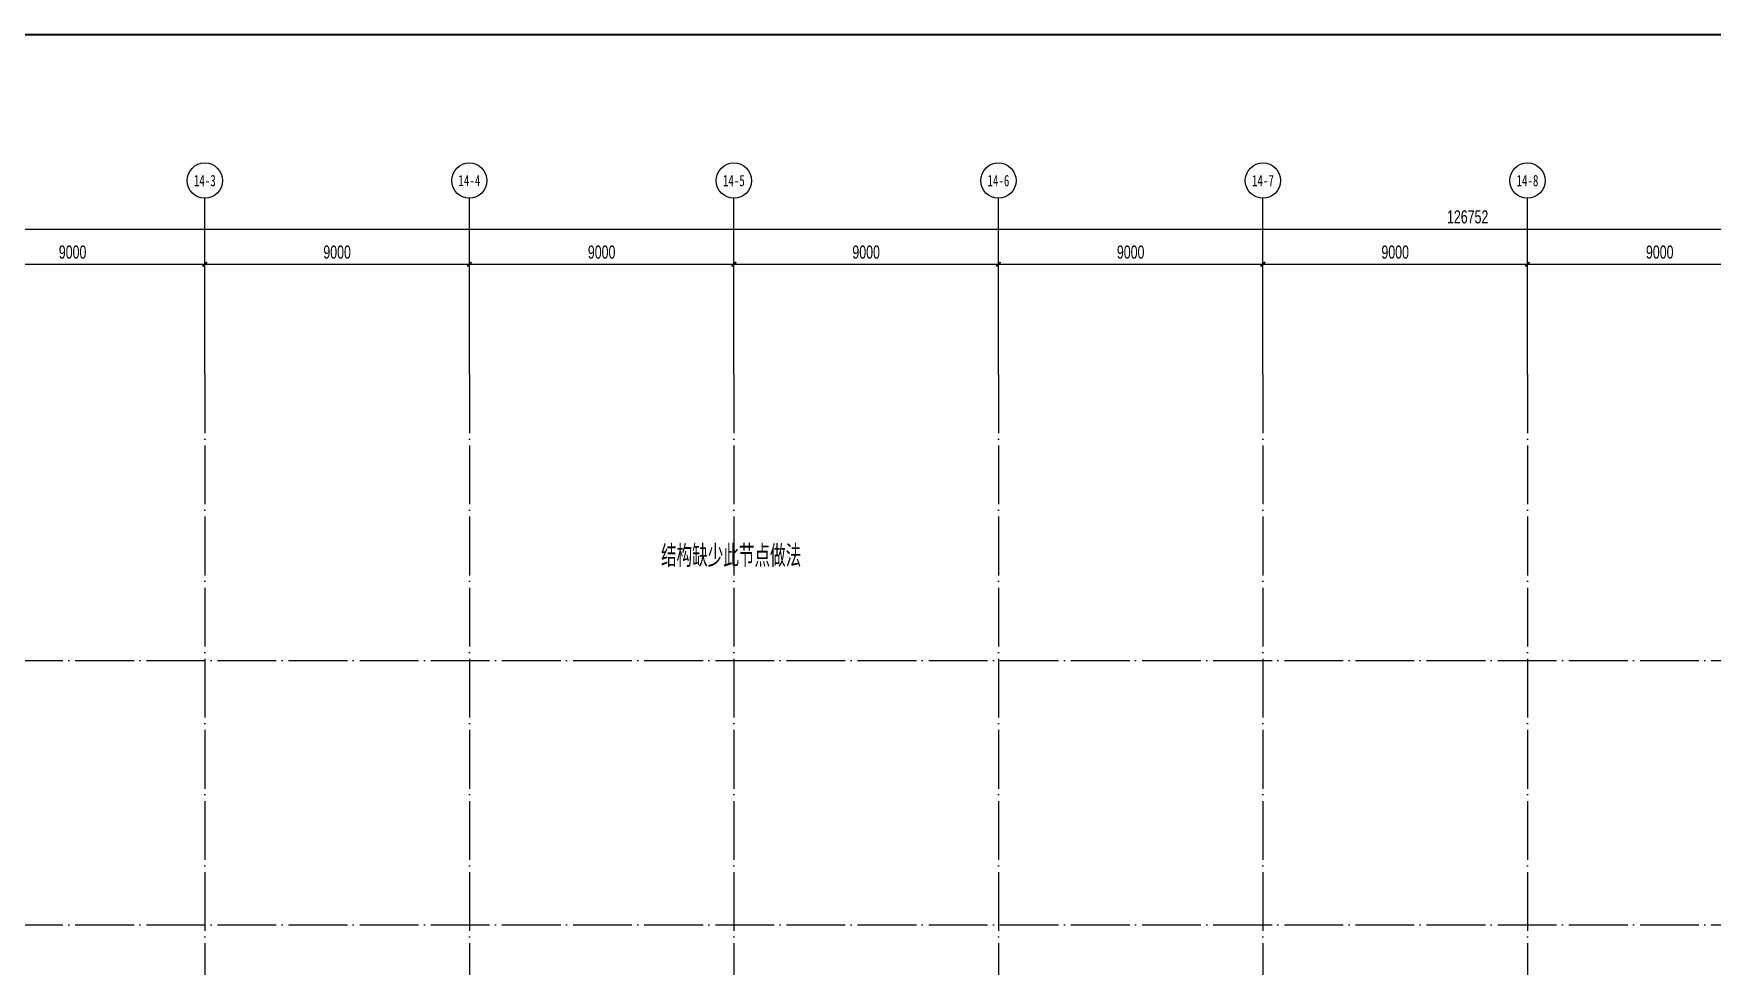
# Model space of a CAD drawing. Extents: x -409435 to 356702, y -107829 to 330904.
# Drawn here: x 8573 to 65694, y 208584 to 240338 of the extents above; entities that cross this region are included whole.
import ezdxf
from ezdxf.enums import TextEntityAlignment as Align
from ezdxf.xclip import XClip

# ---------------------------------------------------------------- set-up
doc = ezdxf.new("R2010")
doc.units = 0
doc.header["$LTSCALE"] = 1000
doc.header["$MEASUREMENT"] = 0
doc.header["$XCLIPFRAME"] = 0
doc.linetypes.add('104-14# 核心筒$0$DOTE', pattern=[2.42, 2, -0.2, 0.02, -0.2])
for name, color, linetype in [('104-14# 核心筒$0$01-标注_轴线坐标', 132, 'Continuous'), ('104-14# 核心筒$0$A_AXIS-轴线', 36, '104-14# 核心筒$0$DOTE'), ('104-14# 核心筒$0$AXIS_TEXT', 7, 'Continuous'), ('AXIS_TEXT', 7, 'Continuous'), ('X-104 14#平面$0$02-TEXT_标注', 130, 'Continuous')]:
    doc.layers.add(name, color=color, linetype=linetype)
doc.styles.add('104-14# 核心筒$0$_TCH_AXIS', font='STXIHEI_0.TTF', dxfattribs={"width": 0.8})
doc.styles.add('104-14# 核心筒$0$_TCH_DIM_T3', font='ros.shx', dxfattribs={"width": 0.705882, "bigfont": 'jd.shx'})
doc.styles.add('COMPLEX', font='COMPLEX')
doc.styles.add('X-104 14#平面$0$_TCH_LABEL', font='ros1.shx', dxfattribs={"width": 0.75, "bigfont": 'jd.shx'})
doc.dimstyles.new('104-14# 核心筒$0$_TCH_ARCH&&150', dxfattribs={"dimtxt": 446.25, "dimasz": 150, "dimexe": 375, "dimexo": 450, "dimgap": 189.375, "dimtad": 1, "dimdec": 0, "dimzin": 0, "dimdsep": 46, "dimtxsty": '104-14# 核心筒$0$_TCH_DIM_T3', "dimblk": '104-14# 核心筒$0$_ArchTick', "dimcen": 0.09, "dimclrt": 7, "dimazin": 2, "dimtfac": 1, "dimtdec": 0, "dimtix": 1, "dimtmove": 2, "dimatfit": 3, "dimfxl": 0, "dimtolj": 1, "dimtzin": 0, "dimarcsym": 0})

# ---------------------------------------------------------------- blocks, each defined once
blk = doc.blocks.new('图框-A1+1-4')
at = {"const_width": 0.5}
blk.add_lwpolyline([(976, 584), (25, 584), (25, 10), (976, 10)], close=True, dxfattribs=at)
blk = doc.blocks.new('_AXISO')
blk.add_circle((0, 0), 0.5)
at = {"layer": 'AXIS_TEXT', "style": 'COMPLEX', "width": 1.041667}
blk.add_attdef('A', text='', height=0.56, dxfattribs=at).set_placement((-0.25, -0.28), (0.25, -0.28), align=Align.FIT)
blk = doc.blocks.new('104-14# 核心筒$0$_ArchTick')
at = {"color": 0, "linetype": 'ByBlock', "const_width": 0.4}
blk.add_lwpolyline([(-0.5, -0.5), (0.5, 0.5)], dxfattribs=at)
blk = doc.blocks.new('*D2783')
at = {"layer": '104-14# 核心筒$0$01-标注_轴线坐标', "color": 0, "lineweight": -2, "transparency": 16777216}
for p, q in [((5400, 229184), (5400, 232859)), ((5400, 232484), (14400, 232484)), ((14400, 229184), (14400, 232859))]:
    blk.add_line(p, q, dxfattribs=at)
at = {"layer": 'Defpoints', "color": 0, "transparency": 16777216}
for p in [(14400, 232484), (5400, 228734), (14400, 228734)]:
    blk.add_point(p, dxfattribs=at)
at = {"layer": '104-14# 核心筒$0$01-标注_轴线坐标', "color": 0, "lineweight": -2, "transparency": 16777216, "xscale": 150, "yscale": 150, "zscale": 150, "rotation": 180}
blk.add_blockref('104-14# 核心筒$0$_ArchTick', (5400, 232484), dxfattribs=at)
at = {"layer": '104-14# 核心筒$0$01-标注_轴线坐标', "color": 0, "lineweight": -2, "transparency": 16777216, "xscale": 150, "yscale": 150, "zscale": 150}
blk.add_blockref('104-14# 核心筒$0$_ArchTick', (14400, 232484), dxfattribs=at)
at = {"layer": '104-14# 核心筒$0$01-标注_轴线坐标', "color": 7, "transparency": 16777216, "insert": (9900, 232896), "char_height": 446.2, "attachment_point": 5, "style": '104-14# 核心筒$0$_TCH_DIM_T3'}
blk.add_mtext('\\A1;9000', dxfattribs=at)
blk = doc.blocks.new('*D2784')
at = {"layer": '104-14# 核心筒$0$01-标注_轴线坐标', "color": 0, "lineweight": -2, "transparency": 16777216}
for p, q in [((14400, 229184), (14400, 232859)), ((14400, 232484), (23400, 232484)), ((23400, 229184), (23400, 232859))]:
    blk.add_line(p, q, dxfattribs=at)
at = {"layer": 'Defpoints', "color": 0, "transparency": 16777216}
for p in [(23400, 232484), (14400, 228734), (23400, 228734)]:
    blk.add_point(p, dxfattribs=at)
at = {"layer": '104-14# 核心筒$0$01-标注_轴线坐标', "color": 0, "lineweight": -2, "transparency": 16777216, "xscale": 150, "yscale": 150, "zscale": 150, "rotation": 180}
blk.add_blockref('104-14# 核心筒$0$_ArchTick', (14400, 232484), dxfattribs=at)
at = {"layer": '104-14# 核心筒$0$01-标注_轴线坐标', "color": 0, "lineweight": -2, "transparency": 16777216, "xscale": 150, "yscale": 150, "zscale": 150}
blk.add_blockref('104-14# 核心筒$0$_ArchTick', (23400, 232484), dxfattribs=at)
at = {"layer": '104-14# 核心筒$0$01-标注_轴线坐标', "color": 7, "transparency": 16777216, "insert": (18900, 232896), "char_height": 446.2, "attachment_point": 5, "style": '104-14# 核心筒$0$_TCH_DIM_T3'}
blk.add_mtext('\\A1;9000', dxfattribs=at)
blk = doc.blocks.new('*D2785')
at = {"layer": '104-14# 核心筒$0$01-标注_轴线坐标', "color": 0, "lineweight": -2, "transparency": 16777216}
for p, q in [((23400, 229184), (23400, 232859)), ((23400, 232484), (32400, 232484)), ((32400, 229184), (32400, 232859))]:
    blk.add_line(p, q, dxfattribs=at)
at = {"layer": 'Defpoints', "color": 0, "transparency": 16777216}
for p in [(32400, 232484), (23400, 228734), (32400, 228734)]:
    blk.add_point(p, dxfattribs=at)
at = {"layer": '104-14# 核心筒$0$01-标注_轴线坐标', "color": 0, "lineweight": -2, "transparency": 16777216, "xscale": 150, "yscale": 150, "zscale": 150, "rotation": 180}
blk.add_blockref('104-14# 核心筒$0$_ArchTick', (23400, 232484), dxfattribs=at)
at = {"layer": '104-14# 核心筒$0$01-标注_轴线坐标', "color": 0, "lineweight": -2, "transparency": 16777216, "xscale": 150, "yscale": 150, "zscale": 150}
blk.add_blockref('104-14# 核心筒$0$_ArchTick', (32400, 232484), dxfattribs=at)
at = {"layer": '104-14# 核心筒$0$01-标注_轴线坐标', "color": 7, "transparency": 16777216, "insert": (27900, 232896), "char_height": 446.2, "attachment_point": 5, "style": '104-14# 核心筒$0$_TCH_DIM_T3'}
blk.add_mtext('\\A1;9000', dxfattribs=at)
blk = doc.blocks.new('*D2786')
at = {"layer": '104-14# 核心筒$0$01-标注_轴线坐标', "color": 0, "lineweight": -2, "transparency": 16777216}
for p, q in [((32400, 229184), (32400, 232859)), ((32400, 232484), (41400, 232484)), ((41400, 229184), (41400, 232859))]:
    blk.add_line(p, q, dxfattribs=at)
at = {"layer": 'Defpoints', "color": 0, "transparency": 16777216}
for p in [(41400, 232484), (32400, 228734), (41400, 228734)]:
    blk.add_point(p, dxfattribs=at)
at = {"layer": '104-14# 核心筒$0$01-标注_轴线坐标', "color": 0, "lineweight": -2, "transparency": 16777216, "xscale": 150, "yscale": 150, "zscale": 150, "rotation": 180}
blk.add_blockref('104-14# 核心筒$0$_ArchTick', (32400, 232484), dxfattribs=at)
at = {"layer": '104-14# 核心筒$0$01-标注_轴线坐标', "color": 0, "lineweight": -2, "transparency": 16777216, "xscale": 150, "yscale": 150, "zscale": 150}
blk.add_blockref('104-14# 核心筒$0$_ArchTick', (41400, 232484), dxfattribs=at)
at = {"layer": '104-14# 核心筒$0$01-标注_轴线坐标', "color": 7, "transparency": 16777216, "insert": (36900, 232896), "char_height": 446.2, "attachment_point": 5, "style": '104-14# 核心筒$0$_TCH_DIM_T3'}
blk.add_mtext('\\A1;9000', dxfattribs=at)
blk = doc.blocks.new('*D2787')
at = {"layer": '104-14# 核心筒$0$01-标注_轴线坐标', "color": 0, "lineweight": -2, "transparency": 16777216}
for p, q in [((41400, 229184), (41400, 232859)), ((41400, 232484), (50400, 232484)), ((50400, 229184), (50400, 232859))]:
    blk.add_line(p, q, dxfattribs=at)
at = {"layer": 'Defpoints', "color": 0, "transparency": 16777216}
for p in [(50400, 232484), (41400, 228734), (50400, 228734)]:
    blk.add_point(p, dxfattribs=at)
at = {"layer": '104-14# 核心筒$0$01-标注_轴线坐标', "color": 0, "lineweight": -2, "transparency": 16777216, "xscale": 150, "yscale": 150, "zscale": 150, "rotation": 180}
blk.add_blockref('104-14# 核心筒$0$_ArchTick', (41400, 232484), dxfattribs=at)
at = {"layer": '104-14# 核心筒$0$01-标注_轴线坐标', "color": 0, "lineweight": -2, "transparency": 16777216, "xscale": 150, "yscale": 150, "zscale": 150}
blk.add_blockref('104-14# 核心筒$0$_ArchTick', (50400, 232484), dxfattribs=at)
at = {"layer": '104-14# 核心筒$0$01-标注_轴线坐标', "color": 7, "transparency": 16777216, "insert": (45900, 232896), "char_height": 446.2, "attachment_point": 5, "style": '104-14# 核心筒$0$_TCH_DIM_T3'}
blk.add_mtext('\\A1;9000', dxfattribs=at)
blk = doc.blocks.new('*D2788')
at = {"layer": '104-14# 核心筒$0$01-标注_轴线坐标', "color": 0, "lineweight": -2, "transparency": 16777216}
for p, q in [((50400, 229184), (50400, 232859)), ((50400, 232484), (59400, 232484)), ((59400, 229184), (59400, 232859))]:
    blk.add_line(p, q, dxfattribs=at)
at = {"layer": 'Defpoints', "color": 0, "transparency": 16777216}
for p in [(59400, 232484), (50400, 228734), (59400, 228734)]:
    blk.add_point(p, dxfattribs=at)
at = {"layer": '104-14# 核心筒$0$01-标注_轴线坐标', "color": 0, "lineweight": -2, "transparency": 16777216, "xscale": 150, "yscale": 150, "zscale": 150, "rotation": 180}
blk.add_blockref('104-14# 核心筒$0$_ArchTick', (50400, 232484), dxfattribs=at)
at = {"layer": '104-14# 核心筒$0$01-标注_轴线坐标', "color": 0, "lineweight": -2, "transparency": 16777216, "xscale": 150, "yscale": 150, "zscale": 150}
blk.add_blockref('104-14# 核心筒$0$_ArchTick', (59400, 232484), dxfattribs=at)
at = {"layer": '104-14# 核心筒$0$01-标注_轴线坐标', "color": 7, "transparency": 16777216, "insert": (54900, 232896), "char_height": 446.2, "attachment_point": 5, "style": '104-14# 核心筒$0$_TCH_DIM_T3'}
blk.add_mtext('\\A1;9000', dxfattribs=at)
blk = doc.blocks.new('*D2789')
at = {"layer": '104-14# 核心筒$0$01-标注_轴线坐标', "color": 0, "lineweight": -2, "transparency": 16777216}
for p, q in [((59400, 229184), (59400, 232859)), ((59400, 232484), (68400, 232484)), ((68400, 229184), (68400, 232859))]:
    blk.add_line(p, q, dxfattribs=at)
at = {"layer": 'Defpoints', "color": 0, "transparency": 16777216}
for p in [(68400, 232484), (59400, 228734), (68400, 228734)]:
    blk.add_point(p, dxfattribs=at)
at = {"layer": '104-14# 核心筒$0$01-标注_轴线坐标', "color": 0, "lineweight": -2, "transparency": 16777216, "xscale": 150, "yscale": 150, "zscale": 150, "rotation": 180}
blk.add_blockref('104-14# 核心筒$0$_ArchTick', (59400, 232484), dxfattribs=at)
at = {"layer": '104-14# 核心筒$0$01-标注_轴线坐标', "color": 0, "lineweight": -2, "transparency": 16777216, "xscale": 150, "yscale": 150, "zscale": 150}
blk.add_blockref('104-14# 核心筒$0$_ArchTick', (68400, 232484), dxfattribs=at)
at = {"layer": '104-14# 核心筒$0$01-标注_轴线坐标', "color": 7, "transparency": 16777216, "insert": (63900, 232896), "char_height": 446.2, "attachment_point": 5, "style": '104-14# 核心筒$0$_TCH_DIM_T3'}
blk.add_mtext('\\A1;9000', dxfattribs=at)
blk = doc.blocks.new('*D2873')
at = {"layer": '104-14# 核心筒$0$01-标注_轴线坐标', "color": 0, "lineweight": -2, "transparency": 16777216}
for p, q in [((-6010, 229184), (-6010, 234059)), ((-6010, 233684), (120742, 233684)), ((120742, 229184), (120742, 234059))]:
    blk.add_line(p, q, dxfattribs=at)
at = {"layer": 'Defpoints', "color": 0, "transparency": 16777216}
for p in [(120742, 233684), (-6010, 228734), (120742, 228734)]:
    blk.add_point(p, dxfattribs=at)
at = {"layer": '104-14# 核心筒$0$01-标注_轴线坐标', "color": 0, "lineweight": -2, "transparency": 16777216, "xscale": 150, "yscale": 150, "zscale": 150, "rotation": 180}
blk.add_blockref('104-14# 核心筒$0$_ArchTick', (-6010, 233684), dxfattribs=at)
at = {"layer": '104-14# 核心筒$0$01-标注_轴线坐标', "color": 0, "lineweight": -2, "transparency": 16777216, "xscale": 150, "yscale": 150, "zscale": 150}
blk.add_blockref('104-14# 核心筒$0$_ArchTick', (120742, 233684), dxfattribs=at)
at = {"layer": '104-14# 核心筒$0$01-标注_轴线坐标', "color": 7, "transparency": 16777216, "insert": (57366, 234096), "char_height": 446.2, "attachment_point": 5, "style": '104-14# 核心筒$0$_TCH_DIM_T3'}
blk.add_mtext('\\A1;126752', dxfattribs=at)
blk = doc.blocks.new('104-14# 核心筒')
at = {"layer": '104-14# 核心筒$0$01-标注_轴线坐标'}
for p, q in [((14400, 228733.6), (14400, 234733.6)), ((23400, 228733.6), (23400, 234733.6)), ((32400, 228733.6), (32400, 234733.6)), ((41400, 228733.6), (41400, 234733.6)), ((50400, 228733.6), (50400, 234733.6)), ((59400, 228733.6), (59400, 234733.6))]:
    blk.add_line(p, q, dxfattribs=at)
at = {"layer": '104-14# 核心筒$0$A_AXIS-轴线'}
for p, q in [((14400, 228733.6), (14400, 169654.9)), ((23400, 228733.6), (23400, 169654.9)), ((32400, 228733.6), (32400, 169654.9)), ((41400, 228733.6), (41400, 169654.9)), ((50400, 228733.6), (50400, 169654.9)), ((59400, 228733.6), (59400, 169654.9)), ((-9370.1, 219000), (120259.9, 219000)), ((-9370.1, 210000), (120259.9, 210000))]:
    blk.add_line(p, q, dxfattribs=at)
at = {"layer": '104-14# 核心筒$0$01-标注_轴线坐标'}
ref = blk.add_blockref('_AXISO', (14400, 235333.6), dxfattribs=dict(at, xscale=1200, yscale=1200, zscale=1200))
ref.add_attrib('A', '14-3', dxfattribs={"layer": '104-14# 核心筒$0$AXIS_TEXT', "height": 387.28, "style": '104-14# 核心筒$0$_TCH_AXIS', "width": 0.901283}).set_placement((14027.3, 235140), (14772.7, 235140), align=Align.FIT)
ref = blk.add_blockref('_AXISO', (23400, 235333.6), dxfattribs=dict(at, xscale=1200, yscale=1200, zscale=1200))
ref.add_attrib('A', '14-4', dxfattribs={"layer": '104-14# 核心筒$0$AXIS_TEXT', "height": 378.12, "style": '104-14# 核心筒$0$_TCH_AXIS', "width": 0.928925}).set_placement((23025, 235144.5), (23775, 235144.5), align=Align.FIT)
ref = blk.add_blockref('_AXISO', (32400, 235333.6), dxfattribs=dict(at, xscale=1200, yscale=1200, zscale=1200))
ref.add_attrib('A', '14-5', dxfattribs={"layer": '104-14# 核心筒$0$AXIS_TEXT', "height": 388.29, "style": '104-14# 核心筒$0$_TCH_AXIS', "width": 0.898302}).set_placement((32027.6, 235139.5), (32772.4, 235139.5), align=Align.FIT)
ref = blk.add_blockref('_AXISO', (41400, 235333.6), dxfattribs=dict(at, xscale=1200, yscale=1200, zscale=1200))
ref.add_attrib('A', '14-6', dxfattribs={"layer": '104-14# 核心筒$0$AXIS_TEXT', "height": 388.29, "style": '104-14# 核心筒$0$_TCH_AXIS', "width": 0.898302}).set_placement((41027.6, 235139.5), (41772.4, 235139.5), align=Align.FIT)
ref = blk.add_blockref('_AXISO', (50400, 235333.6), dxfattribs=dict(at, xscale=1200, yscale=1200, zscale=1200))
ref.add_attrib('A', '14-7', dxfattribs={"layer": '104-14# 核心筒$0$AXIS_TEXT', "height": 385.44, "style": '104-14# 核心筒$0$_TCH_AXIS', "width": 0.906749}).set_placement((50026.8, 235140.9), (50773.2, 235140.9), align=Align.FIT)
ref = blk.add_blockref('_AXISO', (59400, 235333.6), dxfattribs=dict(at, xscale=1200, yscale=1200, zscale=1200))
ref.add_attrib('A', '14-8', dxfattribs={"layer": '104-14# 核心筒$0$AXIS_TEXT', "height": 386.61, "style": '104-14# 核心筒$0$_TCH_AXIS', "width": 0.903271}).set_placement((59027.1, 235140.3), (59772.9, 235140.3), align=Align.FIT)
for p1, p2, distance, picture, middle in [((-6009.8, 228733.6), (120741.8, 228733.6), 4950, '*D2873', (57366, 234096.1)), ((5400, 228733.6), (14400, 228733.6), 3750, '*D2783', (9900, 232896.1)), ((14400, 228733.6), (23400, 228733.6), 3750, '*D2784', (18900, 232896.1)), ((23400, 228733.6), (32400, 228733.6), 3750, '*D2785', (27900, 232896.1)), ((32400, 228733.6), (41400, 228733.6), 3750, '*D2786', (36900, 232896.1)), ((41400, 228733.6), (50400, 228733.6), 3750, '*D2787', (45900, 232896.1)), ((50400, 228733.6), (59400, 228733.6), 3750, '*D2788', (54900, 232896.1)), ((59400, 228733.6), (68400, 228733.6), 3750, '*D2789', (63900, 232896.1))]:
    dim = blk.add_aligned_dim(p1=p1, p2=p2, distance=distance, dimstyle='104-14# 核心筒$0$_TCH_ARCH&&150', dxfattribs=at)
    dim.commit()
    dim.dimension.update_dxf_attribs({"geometry": picture, "text_midpoint": middle})
blk = doc.blocks.new('X-104 14#平面')
ref = blk.add_blockref('104-14# 核心筒', (0, 0))
XClip(ref).set_block_clipping_path([(-38664.3623821461, -25500), (139216.5485069363, 330900)])
at = {"xscale": 150, "yscale": 150, "zscale": 150}
blk.add_blockref('图框-A1+1-4', (-18433.5, 152700), dxfattribs=at)
at = {"layer": 'X-104 14#平面$0$02-TEXT_标注', "style": 'X-104 14#平面$0$_TCH_LABEL', "width": 0.75}
blk.add_text('结构缺少此节点做法', height=744.19, dxfattribs=at).set_placement((29920.3, 222182.6))

msp = doc.modelspace()

# ---------------------------------------------------------------- block references
msp.add_blockref('X-104 14#平面', (0, 0))

doc.saveas('drawing.dxf')
